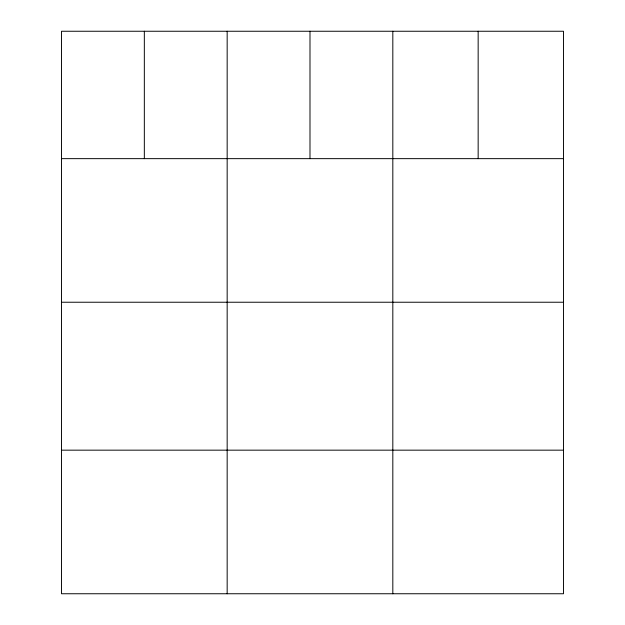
<?xml version="1.0" encoding="UTF-8"?>
<svg xmlns="http://www.w3.org/2000/svg" width="625" height="625" viewBox="0 0 625 625"><rect width="100%" height="100%" fill="white"/><g stroke="black" fill="none" stroke-linecap="round" stroke-linejoin="round"><path stroke-width="0.94" d="M563.492 158.648L563.492 593.75L61.508 593.75L61.508 31.25L563.492 31.25L563.492 158.648L61.508 158.648M61.508 302.234L563.492 302.234M61.508 450.164L563.492 450.164M478.156 31.25L478.156 158.648M392.82 31.25L392.82 593.75M309.992 31.25L309.992 158.648M227.164 31.25L227.164 593.75M144.336 31.25L144.336 158.648"/></g></svg>
